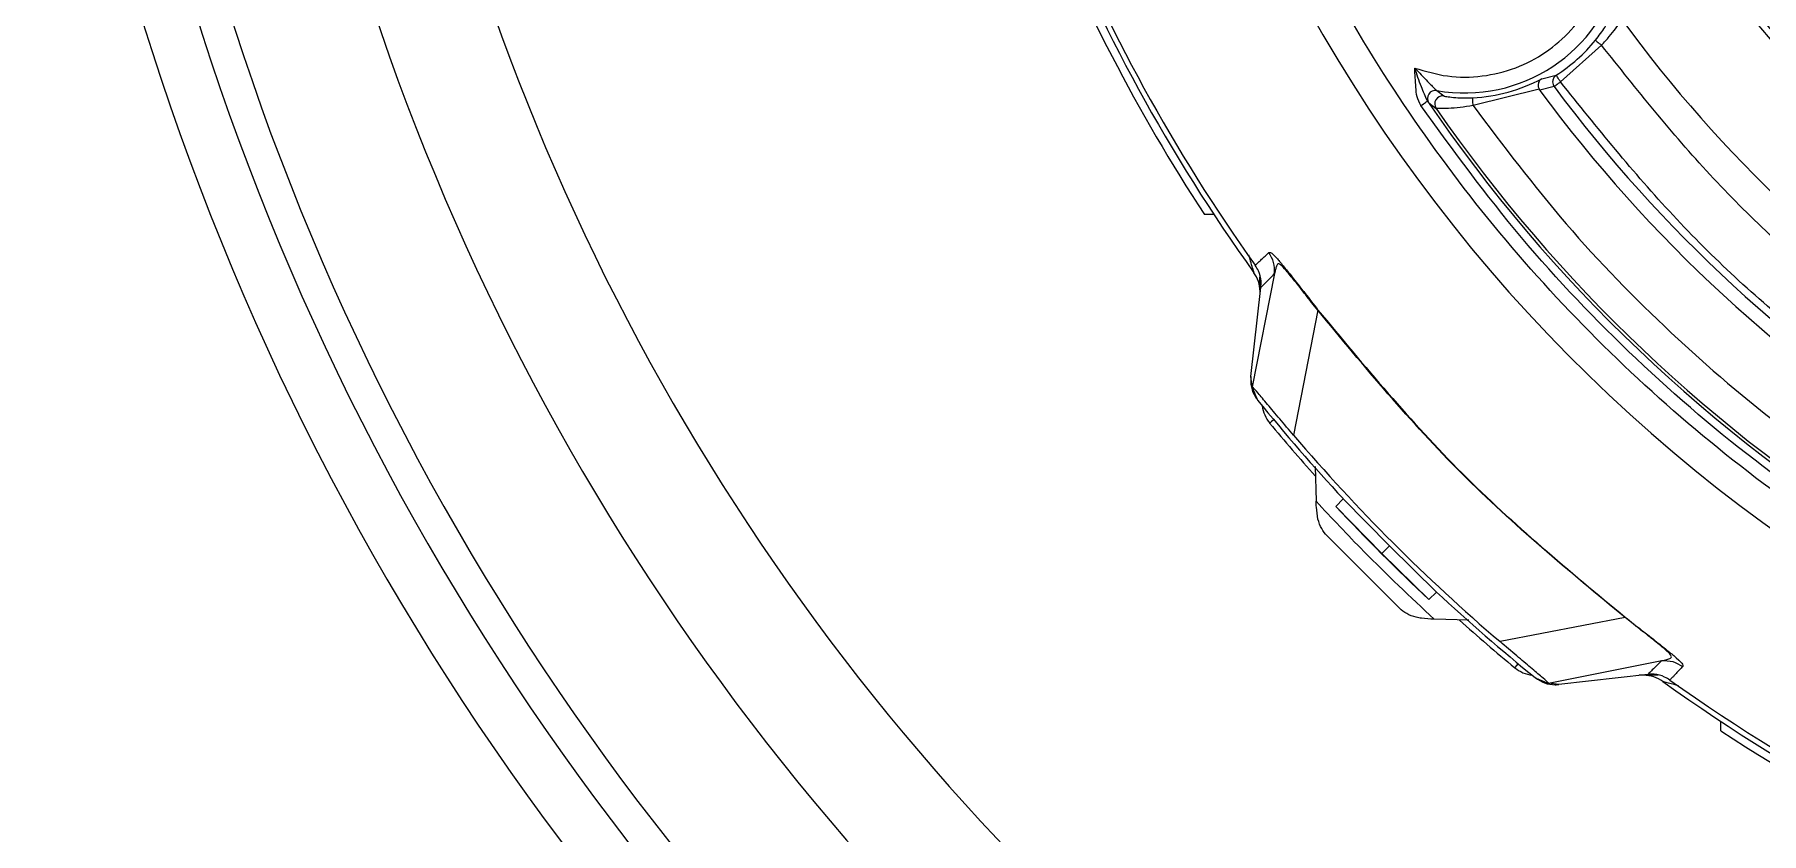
# Model space of a CAD drawing. Extents: x 11 to 120, y 2 to 94.
# Drawn here: x 108.984 to 112.238, y 37.503 to 39.008 of the extents above; entities that cross this region are included whole.
import ezdxf

# ---------------------------------------------------------------- set-up
doc = ezdxf.new("R2010")
doc.units = 0
doc.header["$MEASUREMENT"] = 0
doc.linetypes.add('SLD-Solid', pattern=[0])
doc.layers.add('OBJECT', color=7, linetype='CONTINUOUS')

msp = doc.modelspace()

# ---------------------------------------------------------------- linework, layer by layer
at = {"layer": 'OBJECT'}
for p, q in [((111.9372, 38.988), (111.8599, 38.9189)), ((111.8245, 38.9249), (111.8517, 38.9315)), ((111.6266, 38.9028), (111.6396, 38.8925)), ((111.8193, 38.9055), (111.695, 38.8742)), ((111.8207, 38.9031), (111.8193, 38.9055)), ((111.8479, 38.91), (111.8207, 38.9031)), ((111.6116, 38.8796), (111.6253, 38.8691)), ((111.2068, 38.6689), (111.1888, 38.6689)), ((111.2761, 38.364), (111.2952, 38.5317)), ((111.3211, 38.5577), (111.2787, 38.3446)), ((111.2938, 38.5192), (111.2932, 38.5519)), ((111.4022, 38.4887), (111.3569, 38.2531)), ((111.2787, 38.3446), (111.2761, 38.364)), ((111.3976, 38.1943), (111.3992, 38.1288)), ((111.4503, 38.1336), (111.4365, 38.119)), ((111.523, 38.0303), (111.4365, 38.119)), ((111.4503, 38.1336), (111.5372, 38.0445)), ((111.5563, 37.9273), (111.42, 38.0635)), ((111.5372, 38.0445), (111.523, 38.0303)), ((111.5372, 38.0445), (111.6263, 37.9576)), ((111.6117, 37.9438), (111.523, 38.0303)), ((111.6117, 37.9438), (111.6263, 37.9576)), ((111.6871, 37.9049), (111.6217, 37.9064)), ((111.9814, 37.9095), (111.7458, 37.8642)), ((111.9814, 37.9095), (111.9818, 37.91)), ((111.8373, 37.786), (112.0504, 37.8284)), ((112.0504, 37.8284), (112.0504, 37.8284)), ((111.8567, 37.7834), (111.8373, 37.786)), ((112.0244, 37.8025), (111.8567, 37.7834)), ((112.0441, 37.8007), (112.0082, 37.8007)), ((112.1616, 37.6961), (112.1616, 37.7141))]:
    msp.add_line(p, q, dxfattribs=at)
at = {"layer": 'OBJECT', "flags": 128}
for points in [[(111.9256, 38.9975), (111.9259, 38.9973), (111.9266, 38.9967), (111.9276, 38.9958), (111.9291, 38.9946), (111.9308, 38.9932), (111.9328, 38.9916), (111.935, 38.9898), (111.9372, 38.988)], [(111.8599, 38.9189), (111.8583, 38.9213), (111.8568, 38.9237), (111.8554, 38.9258), (111.8542, 38.9277), (111.8532, 38.9293), (111.8524, 38.9305), (111.8519, 38.9312), (111.8517, 38.9315)], [(111.695, 38.8742), (111.6949, 38.8771), (111.6948, 38.8798), (111.6946, 38.8824), (111.6945, 38.8847), (111.6944, 38.8865), (111.6944, 38.8879), (111.6943, 38.8888), (111.6943, 38.8892)], [(111.8599, 38.9189), (111.8577, 38.9173), (111.8555, 38.9157), (111.8535, 38.9142), (111.8517, 38.9129), (111.8502, 38.9118), (111.8491, 38.9109), (111.8483, 38.9103), (111.8479, 38.91)], [(111.5966, 38.8744), (111.599, 38.876), (111.6013, 38.8776), (111.6035, 38.879), (111.6053, 38.8803), (111.6069, 38.8814), (111.608, 38.8821), (111.6088, 38.8826), (111.609, 38.8828)], [(111.3194, 38.2824), (111.3152, 38.2789), (111.3126, 38.2768), (111.3117, 38.276)], [(111.7799, 37.8227), (111.7764, 37.8185), (111.7743, 37.8159), (111.7735, 37.815)]]:
    msp.add_lwpolyline(points, dxfattribs=at)
at = {"layer": 'OBJECT', "color": 7, "linetype": 'SLD-Solid', "lineweight": 15}
for radius, start, end in [(5.0469, 185.0381, 264.7135), (4.9469, 185.8926, 264.1122), (4.8857, 186.0606, 263.9478), (4.6263, 186.7976, 263.2024), (4.4142, 187.4899, 262.5279)]:
    msp.add_arc((114.0116, 40.5189), radius, start, end, dxfattribs=at)
at = {"layer": 'OBJECT'}
for centre, radius, start, end in [((114.0116, 40.5189), 3.0068, 199.6027, 266.1975), ((114.0116, 40.5189), 2.3227, 206.4068, 258.4514), ((114.0116, 40.5189), 2.31, 206.5633, 254.6991), ((114.0116, 40.5189), 3.375, 201.519, 213.2401), ((114.0116, 40.5189), 3.36, 201.7309, 215.6734), ((114.0116, 40.5189), 3.35, 202.0083, 215.5044), ((111.6792, 39.1989), 0.3008, 259.9202, 346.9959), ((114.0116, 40.5189), 2.5186, 216.0659, 237.6208), ((111.6792, 39.1989), 0.3182, 302.8321, 320.735), ((111.6792, 39.1989), 0.3101, 272.7893, 297.9305), ((111.624, 38.888), 0.015, 80.023, 214.2276), ((111.6377, 38.8776), 0.015, 82.7274, 214.5603), ((114.0116, 40.5189), 2.7223, 216.4098, 238.2428), ((114.0116, 40.5189), 2.6963, 216.6338, 238.0604), ((114.0116, 40.5189), 2.9067, 214.2537, 238.5533), ((114.0116, 40.5189), 2.901, 214.6589, 238.3816), ((111.2317, 38.5233), 0.062, 1, 35.6734), ((114.0116, 40.5189), 3.5, 218.9328, 222.9616), ((111.3594, 38.3156), 0.062, 186.4417, 219.7171), ((114.0116, 40.5189), 3.51, 219.7171, 221.8637), ((114.0116, 40.5189), 3.4902, 220.4808, 229.5192), ((114.0116, 40.5189), 3.52, 222.9828, 227.0172), ((114.0116, 40.5189), 3.5, 227.0384, 231.0672), ((114.0116, 40.5189), 3.51, 228.1381, 230.3849), ((111.8131, 37.8628), 0.062, 230.3849, 263.6603), ((112.0165, 37.7387), 0.062, 54.3364, 89.981), ((114.0116, 40.5189), 3.36, 234.3364, 266.658), ((114.0116, 40.5189), 3.35, 234.4956, 266.4858), ((114.0116, 40.5189), 3.375, 236.7599, 266.7562)]:
    msp.add_arc(centre, radius, start, end, dxfattribs=at)
for points, knots in [([(113.8094, 37.5787), (113.719, 37.5873), (113.5368, 37.6047), (113.2658, 37.6634), (112.9968, 37.747), (112.7333, 37.8582), (112.4793, 37.9958), (112.2391, 38.1584), (112.016, 38.3437), (111.8129, 38.5493), (111.6327, 38.7712), (111.4774, 39.0063), (111.3455, 39.2501), (111.2779, 39.4203), (111.2444, 39.5047)], [0, 0, 0, 0, 0.080292, 0.161895, 0.244722, 0.329339, 0.414466, 0.5, 0.585539, 0.670666, 0.755278, 0.83811, 0.919711, 1, 1, 1, 1]), ([(111.5851, 38.945), (111.6055, 38.939), (111.6468, 38.9268), (111.7123, 38.9277), (111.7756, 38.9431), (111.8329, 38.973), (111.8817, 39.0153), (111.9193, 39.0684), (111.9442, 39.1291), (111.948, 39.172), (111.9499, 39.1931)], [0, 0, 0, 0, 0.1232118, 0.2499999, 0.376788, 0.4999998, 0.6232113, 0.7499998, 0.8767872, 1, 1, 1, 1]), ([(111.9256, 38.9975), (111.9289, 39.0017), (111.9356, 39.0102), (111.9434, 39.0219), (111.9491, 39.0314), (111.9503, 39.0339), (111.9509, 39.0352)], [0, 0, 0, 0, 0.24542, 0.4934, 0.744952, 1, 1, 1, 1]), ([(111.9372, 38.988), (111.9421, 38.9935), (111.952, 39.0045), (111.9643, 39.0199), (111.973, 39.0318), (111.9749, 39.0348), (111.9757, 39.0362)], [0, 0, 0, 0, 0.250073, 0.500204, 0.76641, 1, 1, 1, 1]), ([(112.6316, 38.3412), (112.5442, 38.4012), (112.3693, 38.5213), (112.1355, 38.7391), (112.0033, 38.9051), (111.9372, 38.988)], [0, 0, 0, 0, 0.333242, 0.666768, 1, 1, 1, 1]), ([(111.5851, 38.945), (111.5934, 38.9363), (111.6042, 38.925), (111.6162, 38.9128), (111.6216, 38.9074), (111.6254, 38.9037), (111.6262, 38.9031), (111.6266, 38.9028)], [0, 0, 0, 0, 0.498599, 0.652226, 0.784214, 0.897963, 1, 1, 1, 1]), ([(111.609, 38.8828), (111.6051, 38.8917), (111.5965, 38.9111), (111.5891, 38.933), (111.5851, 38.945)], [0, 0, 0, 0, 0.4531719, 1, 1, 1, 1]), ([(111.5966, 38.8744), (111.594, 38.8799), (111.5886, 38.8908), (111.5866, 38.9151), (111.5857, 38.933), (111.5851, 38.945)], [0, 0, 0, 0, 0.250394, 0.500241, 1, 1, 1, 1]), ([(111.8245, 38.9249), (111.8232, 38.924), (111.8207, 38.9223), (111.8186, 38.9185), (111.8177, 38.9147), (111.8176, 38.9115), (111.8181, 38.9084), (111.8189, 38.9065), (111.8193, 38.9055)], [0, 0, 0, 0, 0.249756, 0.499496, 0.640572, 0.769387, 0.88821, 1, 1, 1, 1]), ([(111.8517, 38.9315), (111.8506, 38.9307), (111.8485, 38.929), (111.8464, 38.9257), (111.8451, 38.9223), (111.845, 38.92), (111.8449, 38.9189)], [0, 0, 0, 0, 0.281777, 0.542329, 0.781677, 1, 1, 1, 1]), ([(111.6396, 38.8925), (111.64, 38.8924), (111.6407, 38.8921), (111.6464, 38.8911), (111.6576, 38.8897), (111.675, 38.8886), (111.6879, 38.889), (111.6943, 38.8892)], [0, 0, 0, 0, 0.12294, 0.250706, 0.499992, 0.749771, 1, 1, 1, 1]), ([(111.8449, 38.9189), (111.8451, 38.9173), (111.8453, 38.9141), (111.847, 38.9114), (111.8479, 38.91)], [0, 0, 0, 0, 0.499122, 1, 1, 1, 1]), ([(112.58, 38.2517), (112.4894, 38.3136), (112.3083, 38.4375), (112.0658, 38.6622), (111.9285, 38.8334), (111.8599, 38.9189)], [0, 0, 0, 0, 0.333233, 0.666758, 1, 1, 1, 1]), ([(112.5005, 38.0183), (112.4129, 38.075), (112.2372, 38.1886), (111.9991, 38.3941), (111.781, 38.6208), (111.658, 38.79), (111.5966, 38.8744)], [0, 0, 0, 0, 0.249279, 0.5, 0.750722, 1, 1, 1, 1]), ([(111.6116, 38.8796), (111.6114, 38.8798), (111.611, 38.8802), (111.6097, 38.8819), (111.609, 38.8828)], [0, 0, 0, 0, 0.493477, 1, 1, 1, 1]), ([(111.695, 38.8742), (111.6867, 38.8729), (111.6702, 38.8704), (111.6477, 38.8688), (111.6335, 38.8686), (111.6267, 38.8688), (111.6258, 38.869), (111.6253, 38.8691)], [0, 0, 0, 0, 0.250203, 0.499865, 0.749129, 0.878118, 1, 1, 1, 1]), ([(111.695, 38.8742), (111.752, 38.7987), (111.8662, 38.6472), (112.0656, 38.4434), (112.2818, 38.2575), (112.4403, 38.1533), (112.5194, 38.1013)], [0, 0, 0, 0, 0.249373, 0.5, 0.750628, 1, 1, 1, 1]), ([(111.2845, 38.5733), (111.2846, 38.5735), (111.2849, 38.5737), (111.2871, 38.5758), (111.2908, 38.5793), (111.2961, 38.5842), (111.3027, 38.5903), (111.3078, 38.5951), (111.3102, 38.5974)], [0, 0, 0, 0, 0.166677, 0.333344, 0.500001, 0.687097, 0.853763, 1, 1, 1, 1]), ([(111.3102, 38.5974), (111.3108, 38.5977), (111.312, 38.5983), (111.3163, 38.5958), (111.3242, 38.5879), (111.338, 38.5716), (111.3562, 38.5487), (111.3783, 38.5205), (111.3946, 38.4996), (111.4027, 38.4891)], [0, 0, 0, 0, 0.175155, 0.335953, 0.499736, 0.628069, 0.749937, 0.875048, 1, 1, 1, 1]), ([(111.3211, 38.5577), (111.321, 38.5648), (111.3209, 38.579), (111.3138, 38.5913), (111.3102, 38.5974)], [0, 0, 0, 0, 0.499996, 1, 1, 1, 1]), ([(111.2821, 38.5595), (111.282, 38.5598), (111.2818, 38.5604), (111.28, 38.5667), (111.2769, 38.5773), (111.2739, 38.5875), (111.2724, 38.5927)], [0, 0, 0, 0, 0.153321, 0.344037, 0.670087, 1, 1, 1, 1]), ([(111.2952, 38.5317), (111.2954, 38.5355), (111.296, 38.5461), (111.2923, 38.5608), (111.2866, 38.5699), (111.2845, 38.5733)], [0, 0, 0, 0, 0.263885, 0.7231, 1, 1, 1, 1]), ([(111.4022, 38.4887), (111.3945, 38.4985), (111.3792, 38.5182), (111.3584, 38.5446), (111.3418, 38.5648), (111.3309, 38.5762), (111.3262, 38.5765), (111.3241, 38.5706), (111.3226, 38.5648), (111.3217, 38.5605), (111.3213, 38.5586), (111.3211, 38.5577)], [0, 0, 0, 0, 0.123068, 0.246586, 0.369053, 0.491538, 0.630311, 0.772463, 0.899411, 0.955665, 1, 1, 1, 1]), ([(111.2952, 38.5317), (111.2963, 38.5328), (111.2985, 38.535), (111.3136, 38.5501), (111.3211, 38.5577)], [0, 0, 0, 0, 0.499998, 1, 1, 1, 1]), ([(111.4022, 38.4887), (111.4023, 38.4888), (111.4026, 38.489), (111.4027, 38.4891), (111.4027, 38.4891)], [0, 0, 0, 0, 0.5, 1, 1, 1, 1]), ([(111.9814, 37.9095), (111.8759, 37.997), (111.6648, 38.172), (111.4897, 38.3831), (111.4022, 38.4887)], [0, 0, 0, 0, 0.499778, 1, 1, 1, 1]), ([(111.4027, 38.4891), (111.4902, 38.3836), (111.6653, 38.1726), (111.8763, 37.9975), (111.9818, 37.91)], [0, 0, 0, 0, 0.500002, 1, 1, 1, 1]), ([(111.2761, 38.364), (111.276, 38.3572), (111.2758, 38.3437), (111.2822, 38.3286), (111.2876, 38.3214), (111.289, 38.3195)], [0, 0, 0, 0, 0.425025, 0.850048, 1, 1, 1, 1]), ([(111.3569, 38.2531), (111.348, 38.2635), (111.3303, 38.2843), (111.3066, 38.3126), (111.289, 38.3334), (111.2802, 38.3435), (111.2791, 38.3443), (111.2787, 38.3446)], [0, 0, 0, 0, 0.217935, 0.435232, 0.661573, 0.868603, 1, 1, 1, 1]), ([(111.2787, 38.3446), (111.2796, 38.3418), (111.2815, 38.3363), (111.2844, 38.3294), (111.2868, 38.3239), (111.2886, 38.3202), (111.2889, 38.3197), (111.289, 38.3195)], [0, 0, 0, 0, 0.206023, 0.404822, 0.608638, 0.812834, 1, 1, 1, 1]), ([(111.3992, 38.1288), (111.4288, 38.097), (111.5004, 38.0203), (111.5769, 37.9485), (111.6217, 37.9064)], [0, 0, 0, 0, 0.413967, 1, 1, 1, 1]), ([(111.4027, 38.095), (111.4015, 38.1024), (111.3998, 38.1132), (111.3993, 38.125), (111.3992, 38.1288)], [0, 0, 0, 0, 0.681912, 1, 1, 1, 1]), ([(111.42, 38.0635), (111.42, 38.0636), (111.4161, 38.0677), (111.4085, 38.0772), (111.4047, 38.0888), (111.4027, 38.095)], [0, 0, 0, 0, 0.0055, 0.474179, 1, 1, 1, 1]), ([(111.5877, 37.91), (111.5816, 37.912), (111.57, 37.9157), (111.5605, 37.9233), (111.5563, 37.9273), (111.5563, 37.9273)], [0, 0, 0, 0, 0.521478, 0.994508, 1, 1, 1, 1]), ([(111.6217, 37.9064), (111.6136, 37.9068), (111.6017, 37.9075), (111.5911, 37.9094), (111.5877, 37.91)], [0, 0, 0, 0, 0.67796, 1, 1, 1, 1]), ([(112.0504, 37.8284), (112.0536, 37.8291), (112.0601, 37.8305), (112.0683, 37.8328), (112.07, 37.8371), (112.0603, 37.8465), (112.0485, 37.8565), (112.0379, 37.8651), (112.025, 37.8753), (112.0107, 37.8866), (111.9957, 37.8984), (111.9857, 37.9061), (111.9814, 37.9095)], [0, 0, 0, 0, 0.167654, 0.336418, 0.499288, 0.624454, 0.681334, 0.749951, 0.80526, 0.875043, 0.945879, 1, 1, 1, 1]), ([(111.9818, 37.91), (111.9923, 37.9019), (112.0132, 37.8856), (112.0414, 37.8635), (112.0643, 37.8453), (112.084, 37.8287), (112.0912, 37.8204), (112.0905, 37.8184), (112.0901, 37.8175)], [0, 0, 0, 0, 0.125022, 0.250259, 0.372598, 0.500558, 0.75017, 1, 1, 1, 1]), ([(111.8373, 37.786), (111.8372, 37.7861), (111.8371, 37.7864), (111.8342, 37.7892), (111.8249, 37.7973), (111.8047, 37.8144), (111.7772, 37.8375), (111.7565, 37.8551), (111.7458, 37.8642)], [0, 0, 0, 0, 0.061294, 0.157977, 0.353026, 0.568966, 0.7756, 1, 1, 1, 1]), ([(112.0504, 37.8284), (112.0428, 37.8209), (112.0277, 37.8058), (112.0255, 37.8036), (112.0244, 37.8025)], [0, 0, 0, 0, 0.500002, 1, 1, 1, 1]), ([(112.0504, 37.8284), (112.0575, 37.8284), (112.0717, 37.8282), (112.084, 37.8211), (112.0901, 37.8175)], [0, 0, 0, 0, 0.499995, 1, 1, 1, 1]), ([(112.0901, 37.8175), (112.0882, 37.8155), (112.084, 37.8111), (112.0787, 37.8054), (112.074, 37.8003), (112.0704, 37.7964), (112.0678, 37.7937), (112.0663, 37.7921), (112.0661, 37.7919), (112.066, 37.7918)], [0, 0, 0, 0, 0.1241053, 0.2632119, 0.41732, 0.5714285, 0.7142858, 0.857143, 1, 1, 1, 1]), ([(111.8122, 37.7963), (111.8124, 37.7962), (111.8129, 37.7959), (111.8166, 37.7941), (111.8221, 37.7917), (111.829, 37.7888), (111.8345, 37.7869), (111.8373, 37.786)], [0, 0, 0, 0, 0.1871445, 0.3913482, 0.5951248, 0.793954, 1, 1, 1, 1]), ([(111.8122, 37.7963), (111.8178, 37.7926), (111.8291, 37.7852), (111.8453, 37.7825), (111.8543, 37.7832), (111.8567, 37.7834)], [0, 0, 0, 0, 0.425023, 0.850044, 1, 1, 1, 1]), ([(112.066, 37.7918), (112.0628, 37.7938), (112.0538, 37.7994), (112.0392, 37.8033), (112.0284, 37.8027), (112.0244, 37.8025)], [0, 0, 0, 0, 0.263881, 0.723096, 1, 1, 1, 1]), ([(112.0821, 37.7809), (112.0813, 37.7811), (112.0725, 37.7835), (112.062, 37.7864), (112.0543, 37.7886), (112.0527, 37.789), (112.0526, 37.7891), (112.0526, 37.7891)], [0, 0, 0, 0, 0.057497, 0.618638, 0.807326, 0.967817, 1, 1, 1, 1])]:
    msp.add_open_spline(points, degree=3, knots=knots, dxfattribs=at)

doc.saveas('drawing.dxf')
